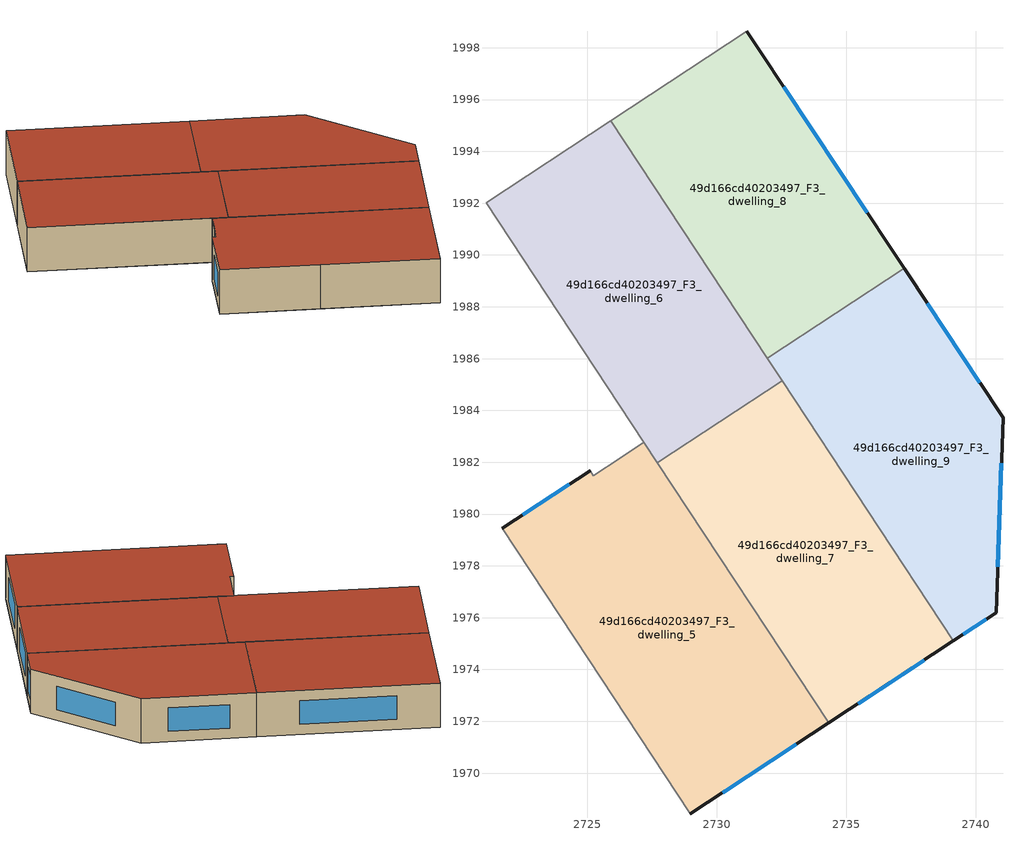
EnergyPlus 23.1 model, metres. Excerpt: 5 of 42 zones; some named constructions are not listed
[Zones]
49d166cd40203497_F3_dwelling_5
 floor to 49d166cd40203497_F2_dwelling_5 (EU_floor_Construction): 2727.19,1982.77 2734.33,1971.94 2728.99,1968.42 2721.73,1979.45 2725.11,1981.68 2725.24,1981.49 z9
 wall outside (EU_wall_Construction): 2728.99,1968.42 2734.33,1971.94 / 2725.11,1981.68 2721.73,1979.45 z9:12
 wall to 49d166cd40203497_F3_dwelling_2 (EU_wall_Construction): 2721.73,1979.45 2725.04,1974.42 z9:12
 wall to 49d166cd40203497_F3_dwelling_4 (EU_wall_Construction): 2727.19,1982.77 2726.3,1982.18 / 2726.29,1982.18 2725.24,1981.49 2725.11,1981.68 z9:12
 wall to 49d166cd40203497_F3_dwelling_7 (EU_wall_Construction): 2734.33,1971.94 2727.71,1981.98 z9:12
 wall to 49d166cd40203497_F3_dwelling_3 (EU_wall_Construction): 2725.04,1974.42 2728.99,1968.42 z9:12
 wall to 49d166cd40203497_F3_dwelling_6 (EU_wall_Construction): 2727.71,1981.98 2727.19,1982.77 z9:12
 window (EU_Window_Construction): 2730.24,1969.25 2733.07,1971.11 / 2724.32,1981.16 2722.52,1979.97 z9.7:11.3
 roof outside (EU_roof_Construction): 2734.33,1971.94 2727.19,1982.77 2725.24,1981.49 2725.11,1981.68 2721.73,1979.45 2728.99,1968.42 z12
49d166cd40203497_F3_dwelling_6
 floor to 49d166cd40203497_F2_dwelling_6 (EU_floor_Construction): 2725.91,1995.19 2732.53,1985.15 2727.71,1981.98 2721.1,1992.02 z9
 wall to 49d166cd40203497_F3_dwelling_7 (EU_wall_Construction): 2727.71,1981.98 2732.53,1985.15 z9:12
 wall adiabatic (EU_wall_Construction): 2725.91,1995.19 2721.1,1992.02 z9:12
 wall to 49d166cd40203497_F3_dwelling_4 (EU_wall_Construction): 2721.1,1992.02 2727.19,1982.77 z9:12
 wall to 49d166cd40203497_F3_dwelling_8 (EU_wall_Construction): 2731.96,1986.01 2725.91,1995.19 z9:12
 wall to 49d166cd40203497_F3_dwelling_9 (EU_wall_Construction): 2732.53,1985.15 2731.96,1986.01 z9:12
 roof outside (EU_roof_Construction): 2732.53,1985.15 2725.91,1995.19 2721.1,1992.02 2727.71,1981.98 z12
49d166cd40203497_F3_dwelling_7
 floor to 49d166cd40203497_F2_dwelling_7 (EU_floor_Construction): 2732.53,1985.15 2739.14,1975.1 2734.33,1971.94 2727.71,1981.98 z9
 wall outside (EU_wall_Construction): 2734.33,1971.94 2739.14,1975.1 z9:12
 wall to 49d166cd40203497_F3_dwelling_9 (EU_wall_Construction): 2739.14,1975.1 2732.53,1985.15 z9:12
 window (EU_Window_Construction): 2735.46,1972.68 2738.01,1974.36 z9.7:11.3
 roof outside (EU_roof_Construction): 2739.14,1975.1 2732.53,1985.15 2727.71,1981.98 2734.33,1971.94 z12
49d166cd40203497_F3_dwelling_8
 floor to 49d166cd40203497_F2_dwelling_8 (EU_floor_Construction): 2731.17,1998.64 2737.24,1989.48 2731.96,1986.01 2725.91,1995.19 z9
 wall outside (EU_wall_Construction): 2737.24,1989.48 2731.17,1998.64 z9:12
 wall to 49d166cd40203497_F3_dwelling_9 (EU_wall_Construction): 2731.96,1986.01 2737.24,1989.48 z9:12
 wall adiabatic (EU_wall_Construction): 2731.17,1998.64 2725.91,1995.19 z9:12
 window (EU_Window_Construction): 2735.81,1991.63 2732.59,1996.49 z9.7:11.3
 roof outside (EU_roof_Construction): 2737.24,1989.48 2731.17,1998.64 2725.91,1995.19 2731.96,1986.01 z12
49d166cd40203497_F3_dwelling_9
 floor to 49d166cd40203497_F2_dwelling_9 (EU_floor_Construction): 2737.24,1989.48 2741.05,1983.72 2740.79,1976.19 2739.14,1975.1 2731.96,1986.01 z9
 wall outside (EU_wall_Construction): 2739.14,1975.1 2740.79,1976.19 2741.05,1983.72 2737.24,1989.48 z9:12
 window (EU_Window_Construction): 2740.16,1985.07 2738.13,1988.13 / 2740.85,1977.96 2740.99,1981.95 / 2739.53,1975.36 2740.41,1975.93 z9.7:11.3
 roof outside (EU_roof_Construction): 2740.79,1976.19 2741.05,1983.72 2737.24,1989.48 2731.96,1986.01 2739.14,1975.1 z12
[SCHEDULE:FILE] Column Number=1; Rows to Skip at Top=0; Number of Hours of Data=8760; Column Separator=Comma; Interpolate to Timestep=No; Minutes per Item=60; Adjust Schedule for Daylight Savings=Yes
Name | File
EU_Step8_GainSchedule_49d166cd40203497_F2_dwelling_1_f000 | ../../schedules/49d166cd40203497/49d166cd40203497_F2_dwelling_1_f000_gain.csv
EU_Step8_GainSchedule_49d166cd40203497_F2_dwelling_2_f000 | ../../schedules/49d166cd40203497/49d166cd40203497_F2_dwelling_2_f000_gain.csv
EU_Step8_GainSchedule_49d166cd40203497_F2_dwelling_3_f000 | ../../schedules/49d166cd40203497/49d166cd40203497_F2_dwelling_3_f000_gain.csv
EU_Step8_GainSchedule_49d166cd40203497_F2_dwelling_4_f000 | ../../schedules/49d166cd40203497/49d166cd40203497_F2_dwelling_4_f000_gain.csv
EU_Step8_GainSchedule_49d166cd40203497_F2_dwelling_5_f000 | ../../schedules/49d166cd40203497/49d166cd40203497_F2_dwelling_5_f000_gain.csv
EU_Step8_GainSchedule_49d166cd40203497_F2_dwelling_6_f000 | ../../schedules/49d166cd40203497/49d166cd40203497_F2_dwelling_6_f000_gain.csv
EU_Step8_GainSchedule_49d166cd40203497_F2_dwelling_7_f000 | ../../schedules/49d166cd40203497/49d166cd40203497_F2_dwelling_7_f000_gain.csv
EU_Step8_GainSchedule_49d166cd40203497_F2_dwelling_8_f000 | ../../schedules/49d166cd40203497/49d166cd40203497_F2_dwelling_8_f000_gain.csv
EU_Step8_GainSchedule_49d166cd40203497_F2_dwelling_9_f000 | ../../schedules/49d166cd40203497/49d166cd40203497_F2_dwelling_9_f000_gain.csv
